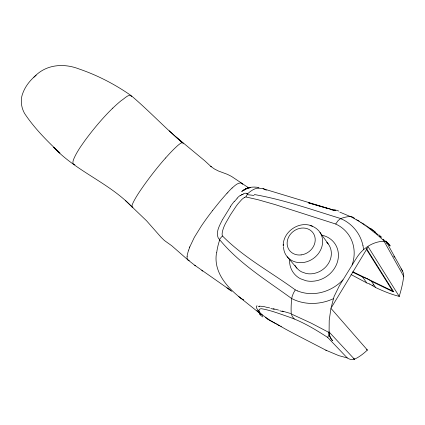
<?xml version="1.0" encoding="UTF-8"?>
<svg xmlns="http://www.w3.org/2000/svg" width="425" height="425" viewBox="0 0 425 425"><rect width="100%" height="100%" fill="white"/><g stroke="black" fill="none" stroke-linecap="round" stroke-linejoin="round"><path stroke-width="0.64" d="M354.668 359.12C352.229 360.198 349.366 359.359 347.252 357.93L327.717 337.445L328.743 334.9L329.051 331.973L329.168 333.46M403.67 276.627L403.569 273.785L402.502 270.927M403.707 276.346L384.072 241.257C372.651 241.373 362.068 248.779 356.309 258.389A56.849 21.638 -63.6 0 0 355.39 259.781L339.777 285.106A58.708 22.413 -63 0 0 339.07 286.328L334.108 296.453L330.958 308.258L368.151 246.787L399.187 296.353M283.183 245.703C283.023 231.535 299.402 220.368 312.449 226.174M216.564 252.599C213.079 271.724 226.961 287.342 240.879 298.233M187.143 256.286L187.058 257.545A39.031 7.48 -54.6 0 0 187.069 257.8L187.09 258.049A43.732 8.373 -54.7 0 0 187.367 259.096M333.322 298.78L329.067 300.491A48.073 42.521 -33.7 0 1 295.014 300.103L291.688 298.547L292.14 296.496L293.404 293.186L295.285 289.882L297.654 290.955M219.311 240.417L219.677 239.307A10.354 5.759 -42.3 0 1 222.509 235.997L222.232 235.376A4.112 3.411 -42.6 0 1 222.195 235.168A7.852 6.513 -42.2 0 1 222.153 233.761L222.148 233.623A15.693 13.074 -41.5 0 1 222.403 231.827L222.424 231.705A24.246 20.294 -40.8 0 1 222.992 229.511L223.152 229.001A38.574 32.576 -39.7 0 1 225.473 223.502L230.382 214.896L236.3 206.003A64.765 55.42 -36.5 0 1 238.053 203.702L241.676 199.649A19.906 16.479 -38.4 0 1 242.308 199.065L242.478 198.911A15.247 12.58 -38.5 0 1 242.914 198.539L244.444 197.46M188.695 250.054L189.534 247.658M189.879 246.734L194.326 237.373L201.307 226.089A52.7 9.993 -54.6 0 1 212.702 210.428M385.948 241.331L386.808 242.053M222.413 219.762L230.403 206.853M222.27 220.033C219.645 225.393 215.656 231.88 218.206 237.888C238.122 262.99 266.14 279.873 291.699 298.584M385.81 241.602C388.524 242.462 393.741 250.723 386.851 242.08M258.097 188.094A27.306 14.423 -66.4 0 0 249.757 191.946L249.491 192.174A32.582 17.165 -66.3 0 0 247.738 193.71A10.227 4.76 -79.3 0 0 245.969 196.982L257.922 199.702L274.895 204.521L335.697 224.023L338.114 220.586L340.568 218.625L343.926 220.129A48.052 42.5 -33.6 0 1 362.977 245.671M369.745 284.033L375.663 287.528L371.45 281.286L393.152 291.805L393.391 291.396L366.488 248.535M212.702 210.391L218.907 202.661A72.117 13.345 -54.6 0 1 223.481 197.258L224.235 196.398A59.803 11.225 -54.7 0 1 227.008 193.285M165.548 158.036L169.161 154.057A47.435 5.429 -51.9 0 1 174.563 148.49L177.31 145.918A38.59 4.452 -52 0 1 182.787 142.795L182.909 142.928A34.064 3.926 -52 0 1 182.973 143.873M227.008 193.29L227.912 192.307M237.177 198.459L235.62 200.122A36.529 24.783 -46 0 0 234.377 201.588M112.774 108.147L115.244 105.82A62.916 11.438 -51.4 0 1 121.518 100.38C123.393 99.662 129.997 92.267 131.596 96.709M232.066 188.062C234.568 185.938 237.219 182.973 240.762 182.936A53.996 10.359 -54.6 0 1 241.942 183.451M169.198 130.783L182.277 142.641C164.746 127.564 148.862 110.67 131.267 95.694C115.186 84.432 97.612 75.315 79.034 68.956C63.708 63.017 46.235 64.366 34.553 76.58C29.638 80.973 25.457 86.344 23.072 92.528C20.14 99.253 21.011 107.084 24.544 113.401C34.34 128.196 47.063 140.951 59.946 153.064L53.492 147.225M33.867 77.191L36.178 75.14M240.513 195.569L240.72 195.42A12.123 8.495 -46.6 0 1 241.613 194.9M241.602 194.857L241.921 194.671M242.144 194.549L242.617 194.31M248.705 187.738L250.33 187.298L247.552 188.078L243.265 190.326C247.786 187.021 253.608 186.469 258.963 187.6M247.552 188.078L241.713 191.404L246.558 188.519L244.874 189.428L245.783 189.051M326.708 350.418L325.858 350.179L338.837 355.656L347.252 357.93M354.439 218.232L352.633 217.058L350.492 216.484L358.796 221.117L367.641 227.152L377.777 235.248L384.476 241.257L384.072 241.257L385.826 241.543L384.072 241.257L385.847 241.097M258.092 188.11L262.618 188.562L335.527 210.651M258.209 306.377L259.569 306.345M132.929 207.273L132.106 206.996C109.422 183.026 76.93 171.732 54.134 147.804M330.4 209.552L334.379 210.322M254.251 194.523C283.799 199.67 312.168 209.828 340.781 218.556A100.072 41.65 -62.9 0 1 350.232 216.506L339.788 212.112M265.668 307.089L269.652 307.891M273.073 308.678L278.577 310.075M362.652 277.015L367.253 278.742L371.429 281.27M282.099 311.026L291.226 313.666A97.07 39.945 -64.8 0 1 291.678 298.6M334.603 210.386L335.293 210.582M333.715 210.147L308.422 202.805L327.824 208.521M263.054 188.7L264.361 189.199A72.457 38.101 -64.5 0 1 266.342 190.23M327.601 337.365C315.015 329.248 302.016 321.364 287.746 316.572C279.772 313.825 271.835 310.792 263.548 309.108C258.745 307.487 257.226 310.829 261.131 313.772A35.472 4.664 27.8 0 0 262.645 315.18L269.939 320.291L285.281 328.977A158.19 24.267 27.5 0 0 295.332 334.363L325.853 350.163M262.634 315.175L260.722 314.091L261.439 314.712M335.697 224.023L337.976 225.181A39.573 34.94 -33.6 0 1 352.107 264.977M352.925 271.803L393.391 291.396M352.564 272.133L362.626 277.01L366.717 282.912L351.055 274.539M243.286 299.742L240.959 298.292M280.84 326.097L281.308 326.342M276.962 324.068L277.318 324.254M356.718 219.789L356.989 219.932M249.077 188.132L247.382 187.207L248.901 188.052M357.531 220.23L357.802 220.384M249.018 188.105L231.508 176.407L227.396 174.34L218.445 171.015L214.418 168.959L210.843 166.451L211.204 166.733L204.829 160.847L176.152 137.041M358.355 220.692L358.631 220.851M358.907 221.011L359.189 221.175M267.877 319.047L265.428 317.549M372.847 285.669L372.863 285.674A71.639 28.433 -63.5 0 0 373.315 284.362M360.894 222.195L361.25 222.418M362.334 223.098L362.7 223.327M363.062 223.561L364.151 224.273M364.878 224.761L365.245 225.006M295.285 289.882C271.023 272.096 243.775 257.614 222.509 235.997M230.393 290.222L194.677 265.216L187.977 259.951L171.758 245.756L164.379 240.486L161.187 237.394L146.593 220.83L125.439 200.568M366.164 225.638L366.472 225.85M226.945 287.815L231.88 291.364M201.742 270.412L202.746 271.113M367.391 226.493L368.3 227.147M368.603 227.364L368.905 227.582M194.677 265.216L195.505 265.822M369.208 227.8L370.106 228.464M370.403 228.687L371.87 229.798M370.733 228.422L375.923 232.443M372.162 230.021L372.741 230.472M373.028 230.695L373.315 230.918M374.17 231.593L374.446 231.816M238.808 296.597L260.7 314.08L256.96 310.393M294.297 318.957L292.49 316.837L291.284 313.969L311.137 323.112L329.078 332.541L329.216 320.296L330.942 308.327L367.375 350.03A58.299 7.145 31.3 0 1 366.525 349.695M374.728 232.039L375.588 232.735M376.268 233.293L376.603 233.569M376.773 233.708L377.103 233.989M377.272 234.127L378.091 234.818M378.941 234.924L381.793 237.368M379.695 236.194L380.008 236.465M380.216 236.651L380.635 237.017M241.947 183.446L242.255 183.77A57.752 11.082 -54.4 0 1 242.68 184.365M383.053 239.195L383.408 239.519M383.887 239.966L383.568 239.668M384.046 240.114L384.359 240.407M354.439 359.221L329.046 331.936L329.062 332.313M332.584 340.696C331.495 339.777 329.306 336.138 329.178 333.551M401.003 268.86L401.343 269.248M332.547 340.659L332.175 340.234M287.178 256.748L296.91 268.17M401.428 269.354L402.464 270.868M132.106 206.996L131.904 206.109L132.356 204.425A33.038 3.825 -51.9 0 1 132.499 204.053L133.041 202.837A43.802 5.042 -52 0 1 134.507 199.957L136.143 197.099A35.758 4.144 -51.9 0 1 140.563 190.214L143.831 185.518A49.172 5.61 -52 0 1 145.584 183.079L148.006 179.77A40.258 4.643 -51.9 0 1 165.569 157.994M320.004 232.417L328.228 243.939M366.217 248.986L393.152 291.805M402.533 270.991L385.985 241.161M385.99 242.165L386.739 243.509M393.757 256.126L394.373 257.237M329.757 336.021L329.067 332.392M362.982 245.671L363.614 249.539M112.795 108.104A53.098 9.748 -51.5 0 0 87.901 136.6A50.57 9.313 -51.5 0 0 84.713 140.866L80.612 146.731A30.281 5.722 -51.4 0 0 79.05 149.138L77.207 152.182A33.134 6.237 -51.4 0 0 74.981 156.315L74.194 157.994A29.288 5.53 -51.3 0 0 73.881 158.711C73.233 160.39 71.953 163.365 73.998 164.576A44.891 8.457 -51.6 0 0 74.89 164.767M227.933 192.254A42.171 8.08 -54.8 0 1 232.103 187.983M189.476 247.722A60.244 11.348 -55.1 0 1 189.821 246.803M187.074 256.371A65.604 12.458 -54.9 0 1 188.62 250.139M187.935 259.909A58.103 11.108 -54.9 0 1 187.372 259.17M189.337 260.578A58.002 11.066 -54.9 0 1 188.009 259.903M332.201 340.181A58.411 22.371 -63.3 0 1 329.71 336.079M403.638 276.696A66.194 24.283 -62.9 0 1 399.208 296.342M399.139 296.315A57.981 11.672 30.4 0 1 375.7 287.582M403.84 276.813A47.138 8.542 35.3 0 1 403.495 276.723M342.933 279.873A39.594 34.962 -33.6 0 1 297.649 290.96M367.37 350.067A66.082 24.188 -63.2 0 1 354.684 359.077M354.439 358.976A48.206 7.283 27.3 0 1 353.552 358.79M246.394 193.465A9.313 7.831 -87 0 1 247.727 193.736M247.547 194.719A141.982 126.634 -54.8 0 1 254.028 195.484M243.653 299.933A61.54 31.014 -66.3 0 1 243.355 299.806M216.718 252.53A39.982 20.841 -65.5 0 1 219.507 240.428M243.679 193.513A8.505 7.071 -68.2 0 1 246.431 193.295M242.643 194.432A8.983 6.598 -48.2 0 1 243.727 193.981M241.926 194.692A9.398 6.896 -48.3 0 1 242.149 194.57M236.996 198.284A18.371 12.787 -46.4 0 1 240.385 195.298M230.238 206.773A58.05 40.248 -45.7 0 1 234.196 201.466M366.754 282.97A24.262 21.654 49.5 0 1 369.729 284.075M244.476 197.508A2.938 2.401 -38.4 0 1 245.974 196.892M334.321 209.679A97.07 18.695 37.9 0 1 338.704 211.05M259.239 311.403A60.323 8.224 27.3 0 1 257.051 305.761M259.197 306.159A83.316 10.954 24.3 0 1 265.211 306.845M270.778 308.518A133.493 17.186 24.3 0 1 274.247 309.342M279.735 310.771A187.786 25.59 25.1 0 1 283.273 311.748M279.443 325.646A80.336 12.027 25.3 0 1 277.18 324.456M276.197 323.871A42.006 5.567 25.6 0 1 267.569 319.117M262.804 316.938A29.128 5.78 22.7 0 1 259.351 314.059M326.735 242.245A19.821 17.452 -33.6 0 1 329.688 261.109A19.821 17.452 -33.6 0 1 312.577 273.695A20.039 17.643 -33.6 0 1 306.085 273.456L301.67 271.899A19.821 17.452 -33.6 0 1 294.998 265.397M322.155 235.222A25.33 22.371 -33.9 0 1 338.109 259.064A25.33 22.371 -33.9 0 1 314.388 281.095L312.269 281.27A25.659 22.658 -33.9 0 1 306.074 280.76L300.427 278.736A25.33 22.371 -33.9 0 1 289.563 259.585M283.523 245.448A20.474 17.871 -36.4 0 1 283.613 244.311M310.085 225.579A20.474 17.871 -36.4 0 1 311.196 225.882A20.225 17.648 -36.3 0 1 314.303 227.221A20.501 17.892 -36.4 0 1 322.421 238.606A20.198 17.632 -36.3 0 1 322.644 242.032A20.48 17.871 -36.4 0 1 311.265 259.824A20.427 17.829 -36.4 0 1 293.266 261.237L292.235 260.764A20.474 17.871 -36.4 0 1 283.682 248.827A20.156 17.59 -36.4 0 1 283.502 246.58M301.144 254.91A14.689 12.803 -36.6 0 0 313.353 233.314A14.689 12.803 -36.6 0 0 289.016 236.337A14.689 12.803 -36.6 0 0 301.144 254.91"/></g></svg>
